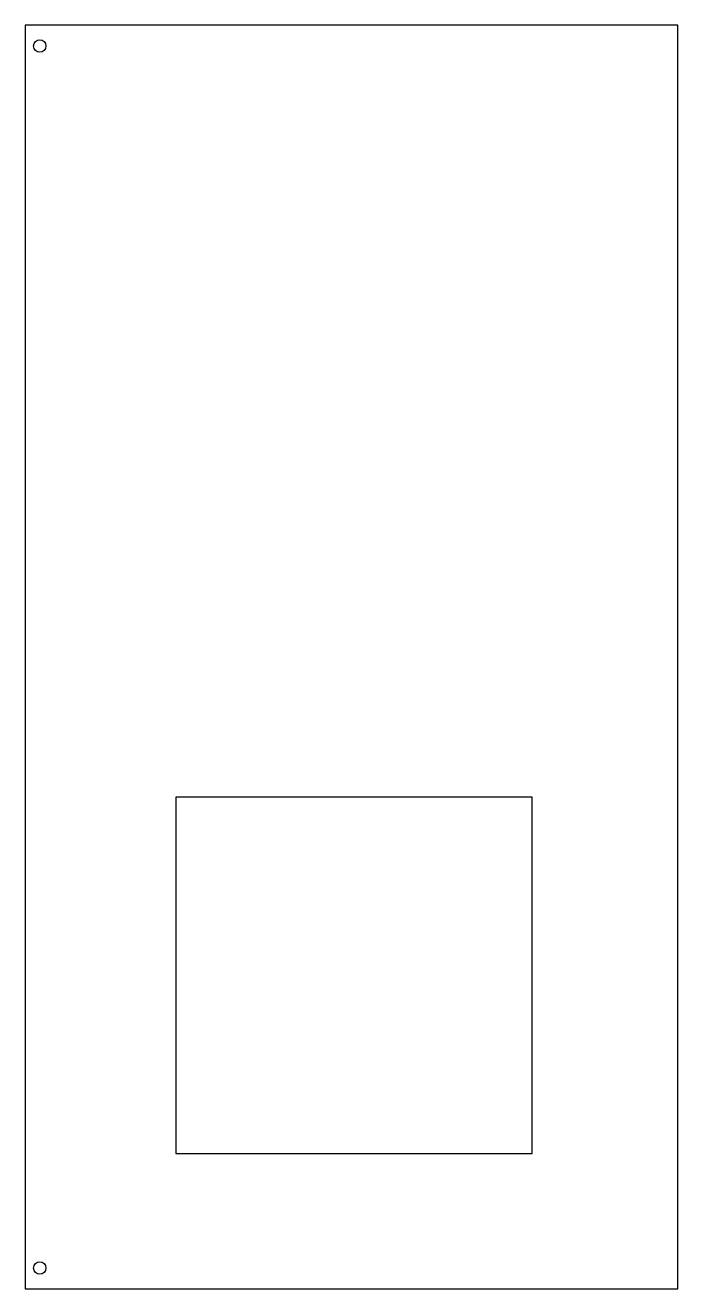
# Model space of a CAD drawing. Header units: millimetres. Extents: x 0 to 158, y 0 to 305.
import ezdxf

# ---------------------------------------------------------------- set-up
doc = ezdxf.new("R2010")
doc.units = ezdxf.units.MM

msp = doc.modelspace()

# ---------------------------------------------------------------- linework, layer by layer
at = {"layer": 'fixation_holes'}
for centre in [(3.5, 300), (3.5, 5)]:
    msp.add_circle(centre, 1.5, dxfattribs=at)
at = {"layer": 'labware'}
msp.add_lwpolyline([(36.33, 118.67), (36.33, 32.67), (122.33, 32.67), (122.33, 118.67)], close=True, dxfattribs=at)
at = {"layer": 'plateau'}
msp.add_lwpolyline([(0, 0), (157.5, 0), (157.5, 305), (0, 305)], close=True, dxfattribs=at)

doc.saveas('drawing.dxf')
